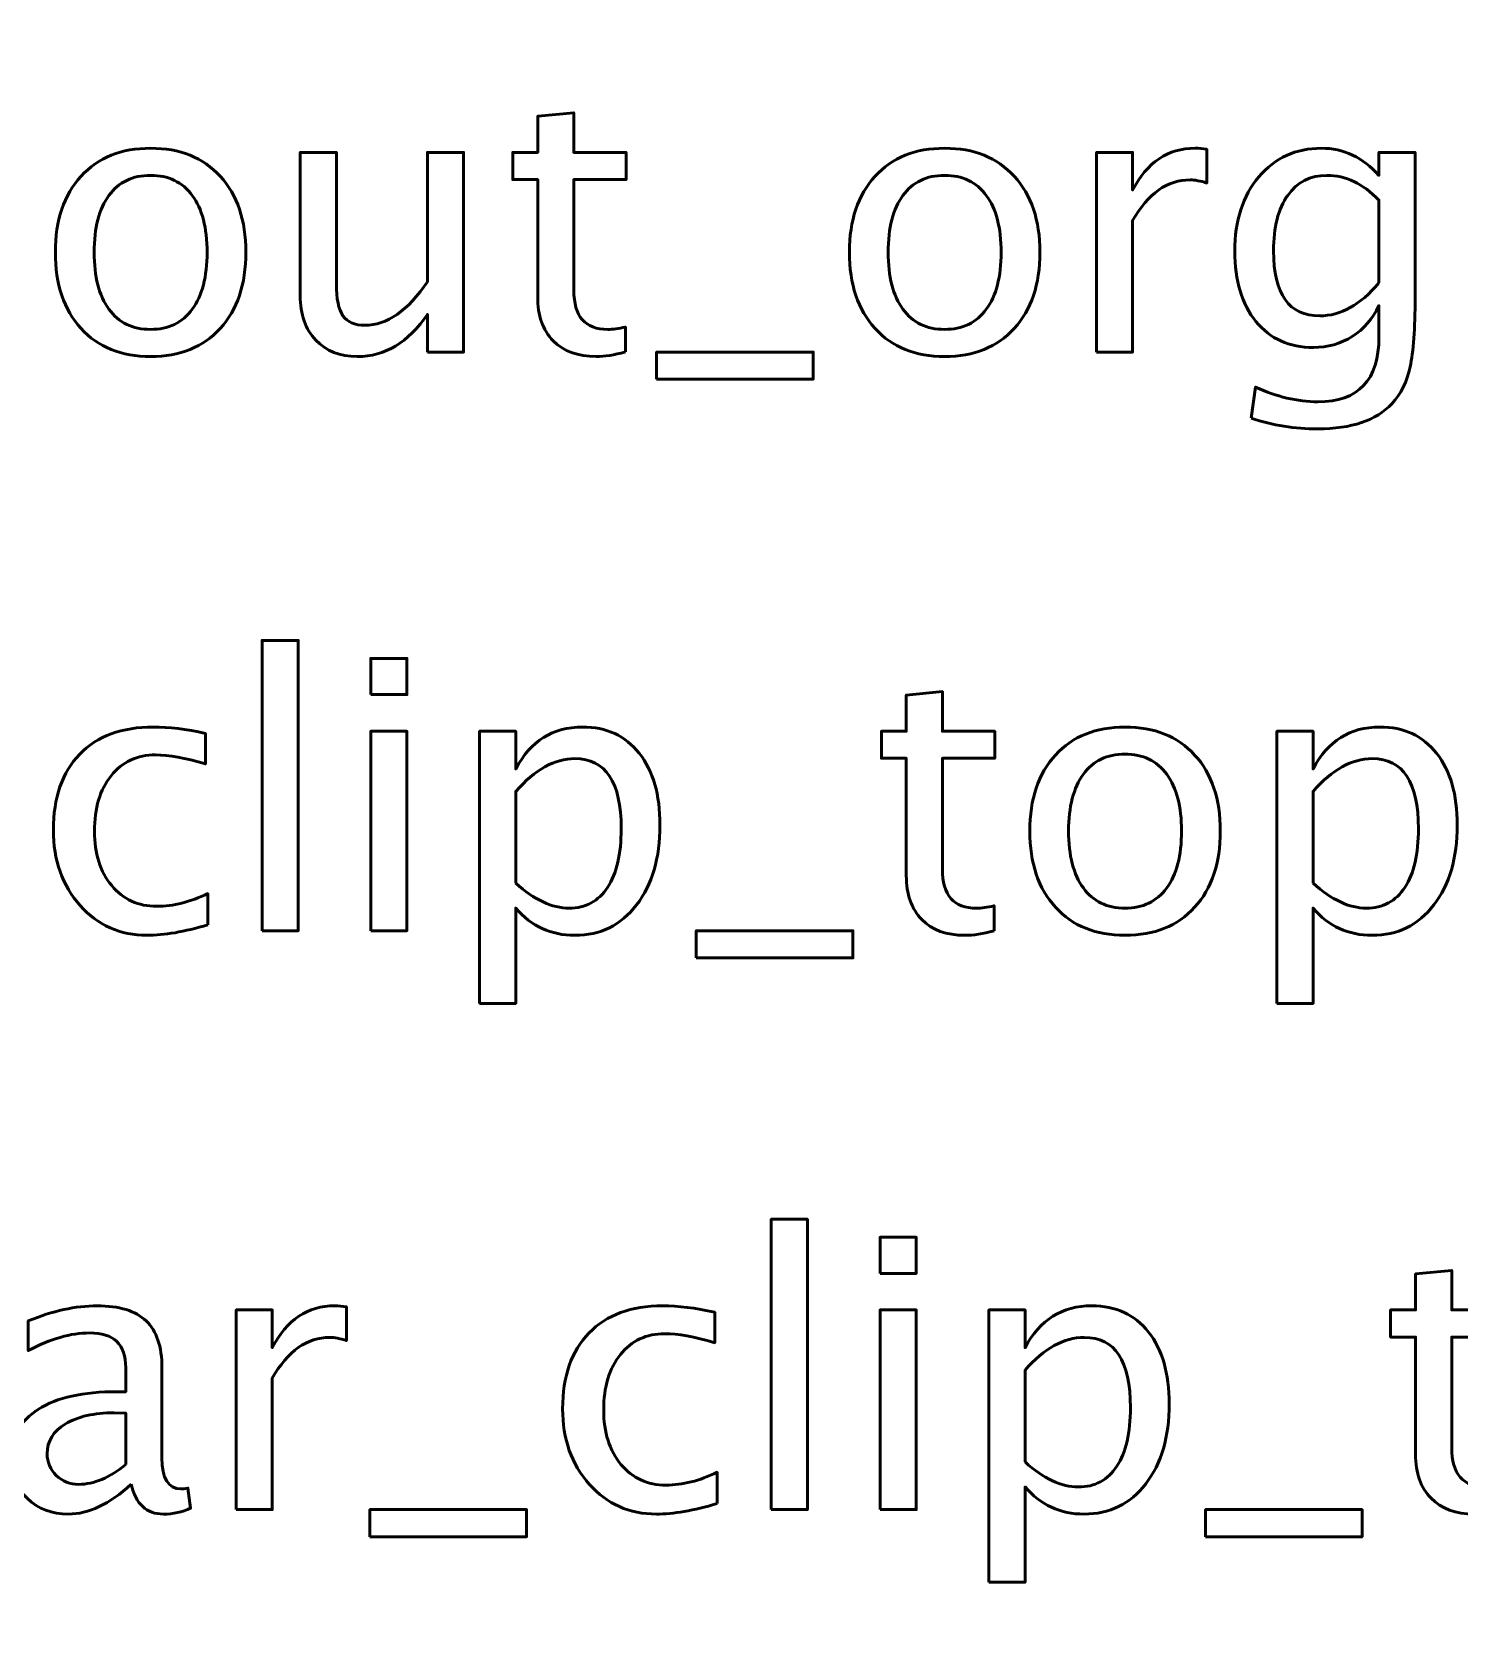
# Model space of a CAD drawing. Header units: centimetres. Extents: x -23 to 23, y -25.2 to 25.2.
# Drawn here: x -3.715 to -1.575, y -21.358 to -18.946 of the extents above; entities that cross this region are included whole.
import ezdxf

# ---------------------------------------------------------------- set-up
doc = ezdxf.new("R2010")
doc.units = ezdxf.units.CM
doc.header["$MEASUREMENT"] = 0
doc.layers.add('Layer 1', color=7, linetype='Continuous')

msp = doc.modelspace()

# ---------------------------------------------------------------- linework, layer by layer
at = {"layer": 'Layer 1', "lineweight": 53}
msp.add_open_spline([(-23, -24.75), (-23, -24.75), (-23, 24.75), (-23, 24.75), (-23, 24.75), (-23, 25.02614), (-22.77614, 25.25), (-22.5, 25.25), (-22.5, 25.25), (-22.5, 25.25), (22.5, 25.25), (22.5, 25.25), (22.5, 25.25), (22.77614, 25.25), (23, 25.02614), (23, 24.75), (23, 24.75), (23, 24.75), (23, -24.75), (23, -24.75), (23, -24.75), (23, -25.02614), (22.77614, -25.25), (22.5, -25.25), (22.5, -25.25), (22.5, -25.25), (-22.5, -25.25), (-22.5, -25.25), (-22.5, -25.25), (-22.77614, -25.25), (-23, -25.02614), (-23, -24.75)], degree=3, knots=[0, 0, 0, 0, 0.1111111, 0.1111111, 0.1111111, 0.1111111, 0.2222222, 0.2222222, 0.2222222, 0.2222222, 0.3333333, 0.3333333, 0.3333333, 0.3333333, 0.4444444, 0.4444444, 0.4444444, 0.4444444, 0.5555556, 0.5555556, 0.5555556, 0.5555556, 0.6666667, 0.6666667, 0.6666667, 0.6666667, 0.7777778, 0.7777778, 0.7777778, 0.7777778, 1, 1, 1, 1], dxfattribs=at)
at = {"layer": 'Layer 1', "color": 4, "lineweight": 53}
msp.add_open_spline([(-22.45, -24.2), (-22.45, -24.2), (-22.45, 24.2), (-22.45, 24.2), (-22.45, 24.2), (-22.45, 24.47614), (-22.22614, 24.7), (-21.95, 24.7), (-21.95, 24.7), (-21.95, 24.7), (21.95, 24.7), (21.95, 24.7), (21.95, 24.7), (22.22614, 24.7), (22.45, 24.47614), (22.45, 24.2), (22.45, 24.2), (22.45, 24.2), (22.45, -24.2), (22.45, -24.2), (22.45, -24.2), (22.45, -24.47614), (22.22614, -24.7), (21.95, -24.7), (21.95, -24.7), (21.95, -24.7), (-21.95, -24.7), (-21.95, -24.7), (-21.95, -24.7), (-22.22614, -24.7), (-22.45, -24.47614), (-22.45, -24.2)], degree=3, knots=[0, 0, 0, 0, 0.1111111, 0.1111111, 0.1111111, 0.1111111, 0.2222222, 0.2222222, 0.2222222, 0.2222222, 0.3333333, 0.3333333, 0.3333333, 0.3333333, 0.4444444, 0.4444444, 0.4444444, 0.4444444, 0.5555556, 0.5555556, 0.5555556, 0.5555556, 0.6666667, 0.6666667, 0.6666667, 0.6666667, 0.7777778, 0.7777778, 0.7777778, 0.7777778, 1, 1, 1, 1], dxfattribs=at)
at = {"layer": 'Layer 1', "color": 5, "lineweight": 53}
for points, knots in [([(-2.82611, -19.42523), (-2.84286, -19.42984), (-2.85744, -19.43209), (-2.86976, -19.43209), (-2.86976, -19.43209), (-2.89742, -19.43209), (-2.91896, -19.42419), (-2.93439, -19.40839), (-2.93439, -19.40839), (-2.94991, -19.39258), (-2.95763, -19.37066), (-2.95763, -19.34254), (-2.95763, -19.34254), (-2.95763, -19.34254), (-2.95763, -19.16681), (-2.95763, -19.16681), (-2.95763, -19.16681), (-2.95763, -19.16681), (-2.99507, -19.16681), (-2.99507, -19.16681), (-2.99507, -19.16681), (-2.99507, -19.16681), (-2.99507, -19.12617), (-2.99507, -19.12617), (-2.99507, -19.12617), (-2.99507, -19.12617), (-2.95763, -19.12617), (-2.95763, -19.12617), (-2.95763, -19.12617), (-2.95763, -19.12617), (-2.95763, -19.07207), (-2.95763, -19.07207), (-2.95763, -19.07207), (-2.95763, -19.07207), (-2.90344, -19.0669), (-2.90344, -19.0669), (-2.90344, -19.0669), (-2.90344, -19.0669), (-2.90344, -19.12617), (-2.90344, -19.12617), (-2.90344, -19.12617), (-2.90344, -19.12617), (-2.82498, -19.12617), (-2.82498, -19.12617), (-2.82498, -19.12617), (-2.82498, -19.12617), (-2.82498, -19.16681), (-2.82498, -19.16681), (-2.82498, -19.16681), (-2.82498, -19.16681), (-2.90344, -19.16681), (-2.90344, -19.16681), (-2.90344, -19.16681), (-2.90344, -19.16681), (-2.90344, -19.33275), (-2.90344, -19.33275), (-2.90344, -19.33275), (-2.90344, -19.37189), (-2.88641, -19.39145), (-2.85245, -19.39145), (-2.85245, -19.39145), (-2.84521, -19.39145), (-2.83646, -19.39023), (-2.82611, -19.38788), (-2.82611, -19.38788), (-2.82611, -19.38788), (-2.82611, -19.42523), (-2.82611, -19.42523)], [0, 0, 0, 0, 0.0555556, 0.0555556, 0.0555556, 0.0555556, 0.1111111, 0.1111111, 0.1111111, 0.1111111, 0.1666667, 0.1666667, 0.1666667, 0.1666667, 0.2222222, 0.2222222, 0.2222222, 0.2222222, 0.2777778, 0.2777778, 0.2777778, 0.2777778, 0.3333333, 0.3333333, 0.3333333, 0.3333333, 0.3888889, 0.3888889, 0.3888889, 0.3888889, 0.4444444, 0.4444444, 0.4444444, 0.4444444, 0.5, 0.5, 0.5, 0.5, 0.5555556, 0.5555556, 0.5555556, 0.5555556, 0.6111111, 0.6111111, 0.6111111, 0.6111111, 0.6666667, 0.6666667, 0.6666667, 0.6666667, 0.7222222, 0.7222222, 0.7222222, 0.7222222, 0.7777778, 0.7777778, 0.7777778, 0.7777778, 0.8333333, 0.8333333, 0.8333333, 0.8333333, 0.8888889, 0.8888889, 0.8888889, 0.8888889, 1, 1, 1, 1]), ([(-3.53787, -19.43209), (-3.5818, -19.43209), (-3.61661, -19.41808), (-3.64219, -19.39004), (-3.64219, -19.39004), (-3.66788, -19.36201), (-3.68067, -19.32391), (-3.68067, -19.27584), (-3.68067, -19.27584), (-3.68067, -19.22786), (-3.66788, -19.18985), (-3.64219, -19.16191), (-3.64219, -19.16191), (-3.61661, -19.13397), (-3.5818, -19.11996), (-3.53787, -19.11996), (-3.53787, -19.11996), (-3.49393, -19.11996), (-3.45913, -19.13397), (-3.43354, -19.16191), (-3.43354, -19.16191), (-3.40786, -19.18985), (-3.39506, -19.22786), (-3.39506, -19.27584), (-3.39506, -19.27584), (-3.39506, -19.32391), (-3.40786, -19.36201), (-3.43354, -19.39004), (-3.43354, -19.39004), (-3.45913, -19.41808), (-3.49393, -19.43209), (-3.53787, -19.43209)], [0, 0, 0, 0, 0.1111111, 0.1111111, 0.1111111, 0.1111111, 0.2222222, 0.2222222, 0.2222222, 0.2222222, 0.3333333, 0.3333333, 0.3333333, 0.3333333, 0.4444444, 0.4444444, 0.4444444, 0.4444444, 0.5555556, 0.5555556, 0.5555556, 0.5555556, 0.6666667, 0.6666667, 0.6666667, 0.6666667, 0.7777778, 0.7777778, 0.7777778, 0.7777778, 1, 1, 1, 1]), ([(-3.12282, -19.42532), (-3.12282, -19.42532), (-3.12282, -19.36906), (-3.12282, -19.36906), (-3.12282, -19.36906), (-3.1517, -19.41111), (-3.18679, -19.43209), (-3.22799, -19.43209), (-3.22799, -19.43209), (-3.25415, -19.43209), (-3.27494, -19.42391), (-3.29036, -19.40745), (-3.29036, -19.40745), (-3.30589, -19.39098), (-3.3136, -19.36888), (-3.3136, -19.34094), (-3.3136, -19.34094), (-3.3136, -19.34094), (-3.3136, -19.12617), (-3.3136, -19.12617), (-3.3136, -19.12617), (-3.3136, -19.12617), (-3.25941, -19.12617), (-3.25941, -19.12617), (-3.25941, -19.12617), (-3.25941, -19.12617), (-3.25941, -19.32325), (-3.25941, -19.32325), (-3.25941, -19.32325), (-3.25941, -19.34573), (-3.25612, -19.36163), (-3.24963, -19.37104), (-3.24963, -19.37104), (-3.24305, -19.38054), (-3.23213, -19.38524), (-3.2168, -19.38524), (-3.2168, -19.38524), (-3.18369, -19.38524), (-3.15226, -19.36351), (-3.12282, -19.31996), (-3.12282, -19.31996), (-3.12282, -19.31996), (-3.12282, -19.12617), (-3.12282, -19.12617), (-3.12282, -19.12617), (-3.12282, -19.12617), (-3.06863, -19.12617), (-3.06863, -19.12617), (-3.06863, -19.12617), (-3.06863, -19.12617), (-3.06863, -19.42532), (-3.06863, -19.42532), (-3.06863, -19.42532), (-3.06863, -19.42532), (-3.12282, -19.42532), (-3.12282, -19.42532)], [0, 0, 0, 0, 0.0666667, 0.0666667, 0.0666667, 0.0666667, 0.1333333, 0.1333333, 0.1333333, 0.1333333, 0.2, 0.2, 0.2, 0.2, 0.2666667, 0.2666667, 0.2666667, 0.2666667, 0.3333333, 0.3333333, 0.3333333, 0.3333333, 0.4, 0.4, 0.4, 0.4, 0.4666667, 0.4666667, 0.4666667, 0.4666667, 0.5333333, 0.5333333, 0.5333333, 0.5333333, 0.6, 0.6, 0.6, 0.6, 0.6666667, 0.6666667, 0.6666667, 0.6666667, 0.7333333, 0.7333333, 0.7333333, 0.7333333, 0.8, 0.8, 0.8, 0.8, 0.8666667, 0.8666667, 0.8666667, 0.8666667, 1, 1, 1, 1]), ([(-2.34747, -19.43209), (-2.3914, -19.43209), (-2.42621, -19.41808), (-2.45179, -19.39004), (-2.45179, -19.39004), (-2.47748, -19.36201), (-2.49027, -19.32391), (-2.49027, -19.27584), (-2.49027, -19.27584), (-2.49027, -19.22786), (-2.47748, -19.18985), (-2.45179, -19.16191), (-2.45179, -19.16191), (-2.42621, -19.13397), (-2.3914, -19.11996), (-2.34747, -19.11996), (-2.34747, -19.11996), (-2.30353, -19.11996), (-2.26873, -19.13397), (-2.24314, -19.16191), (-2.24314, -19.16191), (-2.21746, -19.18985), (-2.20466, -19.22786), (-2.20466, -19.27584), (-2.20466, -19.27584), (-2.20466, -19.32391), (-2.21746, -19.36201), (-2.24314, -19.39004), (-2.24314, -19.39004), (-2.26873, -19.41808), (-2.30353, -19.43209), (-2.34747, -19.43209)], [0, 0, 0, 0, 0.1111111, 0.1111111, 0.1111111, 0.1111111, 0.2222222, 0.2222222, 0.2222222, 0.2222222, 0.3333333, 0.3333333, 0.3333333, 0.3333333, 0.4444444, 0.4444444, 0.4444444, 0.4444444, 0.5555556, 0.5555556, 0.5555556, 0.5555556, 0.6666667, 0.6666667, 0.6666667, 0.6666667, 0.7777778, 0.7777778, 0.7777778, 0.7777778, 1, 1, 1, 1]), ([(-2.11981, -19.42532), (-2.11981, -19.42532), (-2.11981, -19.12617), (-2.11981, -19.12617), (-2.11981, -19.12617), (-2.11981, -19.12617), (-2.06563, -19.12617), (-2.06563, -19.12617), (-2.06563, -19.12617), (-2.06563, -19.12617), (-2.06563, -19.1827), (-2.06563, -19.1827), (-2.06563, -19.1827), (-2.04408, -19.14084), (-2.01285, -19.11996), (-1.97184, -19.11996), (-1.97184, -19.11996), (-1.96629, -19.11996), (-1.96045, -19.12043), (-1.95443, -19.12137), (-1.95443, -19.12137), (-1.95443, -19.12137), (-1.95443, -19.17207), (-1.95443, -19.17207), (-1.95443, -19.17207), (-1.96384, -19.16897), (-1.97212, -19.16737), (-1.97927, -19.16737), (-1.97927, -19.16737), (-2.0137, -19.16737), (-2.04249, -19.18769), (-2.06563, -19.22842), (-2.06563, -19.22842), (-2.06563, -19.22842), (-2.06563, -19.42532), (-2.06563, -19.42532), (-2.06563, -19.42532), (-2.06563, -19.42532), (-2.11981, -19.42532), (-2.11981, -19.42532)], [0, 0, 0, 0, 0.0909091, 0.0909091, 0.0909091, 0.0909091, 0.1818182, 0.1818182, 0.1818182, 0.1818182, 0.2727273, 0.2727273, 0.2727273, 0.2727273, 0.3636364, 0.3636364, 0.3636364, 0.3636364, 0.4545455, 0.4545455, 0.4545455, 0.4545455, 0.5454545, 0.5454545, 0.5454545, 0.5454545, 0.6363636, 0.6363636, 0.6363636, 0.6363636, 0.7272727, 0.7272727, 0.7272727, 0.7272727, 0.8181818, 0.8181818, 0.8181818, 0.8181818, 1, 1, 1, 1]), ([(-1.88773, -19.52466), (-1.88773, -19.52466), (-1.88134, -19.47781), (-1.88134, -19.47781), (-1.88134, -19.47781), (-1.84992, -19.49249), (-1.81878, -19.49983), (-1.78802, -19.49983), (-1.78802, -19.49983), (-1.72696, -19.49983), (-1.69639, -19.46746), (-1.69639, -19.40284), (-1.69639, -19.40284), (-1.69639, -19.40284), (-1.69639, -19.3558), (-1.69639, -19.3558), (-1.69639, -19.3558), (-1.7058, -19.37565), (-1.71916, -19.39098), (-1.73656, -19.40199), (-1.73656, -19.40199), (-1.75396, -19.413), (-1.77334, -19.41855), (-1.7947, -19.41855), (-1.7947, -19.41855), (-1.83091, -19.41855), (-1.85961, -19.40556), (-1.88077, -19.3796), (-1.88077, -19.3796), (-1.90194, -19.35364), (-1.91257, -19.31845), (-1.91257, -19.27405), (-1.91257, -19.27405), (-1.91257, -19.22861), (-1.90053, -19.19155), (-1.87645, -19.16286), (-1.87645, -19.16286), (-1.85227, -19.13426), (-1.82113, -19.11996), (-1.78284, -19.11996), (-1.78284, -19.11996), (-1.74935, -19.11996), (-1.72047, -19.1335), (-1.69639, -19.16069), (-1.69639, -19.16069), (-1.69639, -19.16069), (-1.69639, -19.12617), (-1.69639, -19.12617), (-1.69639, -19.12617), (-1.69639, -19.12617), (-1.6422, -19.12617), (-1.6422, -19.12617), (-1.6422, -19.12617), (-1.6422, -19.12617), (-1.6422, -19.34366), (-1.6422, -19.34366), (-1.6422, -19.34366), (-1.6422, -19.39042), (-1.64465, -19.42504), (-1.64954, -19.44752), (-1.64954, -19.44752), (-1.65434, -19.47), (-1.66356, -19.48844), (-1.67692, -19.50274), (-1.67692, -19.50274), (-1.70062, -19.52786), (-1.73769, -19.54047), (-1.78802, -19.54047), (-1.78802, -19.54047), (-1.82254, -19.54047), (-1.85575, -19.5352), (-1.88773, -19.52466)], [0, 0, 0, 0, 0.0526316, 0.0526316, 0.0526316, 0.0526316, 0.1052632, 0.1052632, 0.1052632, 0.1052632, 0.1578947, 0.1578947, 0.1578947, 0.1578947, 0.2105263, 0.2105263, 0.2105263, 0.2105263, 0.2631579, 0.2631579, 0.2631579, 0.2631579, 0.3157895, 0.3157895, 0.3157895, 0.3157895, 0.3684211, 0.3684211, 0.3684211, 0.3684211, 0.4210526, 0.4210526, 0.4210526, 0.4210526, 0.4736842, 0.4736842, 0.4736842, 0.4736842, 0.5263158, 0.5263158, 0.5263158, 0.5263158, 0.5789474, 0.5789474, 0.5789474, 0.5789474, 0.6315789, 0.6315789, 0.6315789, 0.6315789, 0.6842105, 0.6842105, 0.6842105, 0.6842105, 0.7368421, 0.7368421, 0.7368421, 0.7368421, 0.7894737, 0.7894737, 0.7894737, 0.7894737, 0.8421053, 0.8421053, 0.8421053, 0.8421053, 0.8947368, 0.8947368, 0.8947368, 0.8947368, 1, 1, 1, 1]), ([(-3.53796, -19.39145), (-3.51115, -19.39145), (-3.49027, -19.38139), (-3.4754, -19.36116), (-3.4754, -19.36116), (-3.46063, -19.34103), (-3.4532, -19.31253), (-3.4532, -19.27584), (-3.4532, -19.27584), (-3.4532, -19.23924), (-3.46063, -19.21083), (-3.4754, -19.1907), (-3.4754, -19.1907), (-3.49027, -19.17066), (-3.51115, -19.1606), (-3.53796, -19.1606), (-3.53796, -19.1606), (-3.56487, -19.1606), (-3.58575, -19.17066), (-3.60043, -19.1907), (-3.60043, -19.1907), (-3.6152, -19.21083), (-3.62253, -19.23924), (-3.62253, -19.27584), (-3.62253, -19.27584), (-3.62253, -19.31253), (-3.6152, -19.34103), (-3.60043, -19.36116), (-3.60043, -19.36116), (-3.58575, -19.38139), (-3.56487, -19.39145), (-3.53796, -19.39145)], [0, 0, 0, 0, 0.1111111, 0.1111111, 0.1111111, 0.1111111, 0.2222222, 0.2222222, 0.2222222, 0.2222222, 0.3333333, 0.3333333, 0.3333333, 0.3333333, 0.4444444, 0.4444444, 0.4444444, 0.4444444, 0.5555556, 0.5555556, 0.5555556, 0.5555556, 0.6666667, 0.6666667, 0.6666667, 0.6666667, 0.7777778, 0.7777778, 0.7777778, 0.7777778, 1, 1, 1, 1]), ([(-2.34756, -19.39145), (-2.32075, -19.39145), (-2.29987, -19.38139), (-2.285, -19.36116), (-2.285, -19.36116), (-2.27023, -19.34103), (-2.2628, -19.31253), (-2.2628, -19.27584), (-2.2628, -19.27584), (-2.2628, -19.23924), (-2.27023, -19.21083), (-2.285, -19.1907), (-2.285, -19.1907), (-2.29987, -19.17066), (-2.32075, -19.1606), (-2.34756, -19.1606), (-2.34756, -19.1606), (-2.37447, -19.1606), (-2.39535, -19.17066), (-2.41003, -19.1907), (-2.41003, -19.1907), (-2.4248, -19.21083), (-2.43213, -19.23924), (-2.43213, -19.27584), (-2.43213, -19.27584), (-2.43213, -19.31253), (-2.4248, -19.34103), (-2.41003, -19.36116), (-2.41003, -19.36116), (-2.39535, -19.38139), (-2.37447, -19.39145), (-2.34756, -19.39145)], [0, 0, 0, 0, 0.1111111, 0.1111111, 0.1111111, 0.1111111, 0.2222222, 0.2222222, 0.2222222, 0.2222222, 0.3333333, 0.3333333, 0.3333333, 0.3333333, 0.4444444, 0.4444444, 0.4444444, 0.4444444, 0.5555556, 0.5555556, 0.5555556, 0.5555556, 0.6666667, 0.6666667, 0.6666667, 0.6666667, 0.7777778, 0.7777778, 0.7777778, 0.7777778, 1, 1, 1, 1]), ([(-1.69639, -19.32184), (-1.69639, -19.32184), (-1.69639, -19.19776), (-1.69639, -19.19776), (-1.69639, -19.19776), (-1.72028, -19.17302), (-1.74634, -19.1606), (-1.77447, -19.1606), (-1.77447, -19.1606), (-1.79949, -19.1606), (-1.81906, -19.17057), (-1.83317, -19.19061), (-1.83317, -19.19061), (-1.84738, -19.21055), (-1.85443, -19.2383), (-1.85443, -19.27367), (-1.85443, -19.27367), (-1.85443, -19.33868), (-1.83138, -19.37113), (-1.78519, -19.37113), (-1.78519, -19.37113), (-1.75377, -19.37113), (-1.72414, -19.35467), (-1.69639, -19.32184)], [0, 0, 0, 0, 0.1428571, 0.1428571, 0.1428571, 0.1428571, 0.2857143, 0.2857143, 0.2857143, 0.2857143, 0.4285714, 0.4285714, 0.4285714, 0.4285714, 0.5714286, 0.5714286, 0.5714286, 0.5714286, 0.7142857, 0.7142857, 0.7142857, 0.7142857, 1, 1, 1, 1]), ([(-2.77926, -19.46596), (-2.77926, -19.46596), (-2.77926, -19.42532), (-2.77926, -19.42532), (-2.77926, -19.42532), (-2.77926, -19.42532), (-2.54446, -19.42532), (-2.54446, -19.42532), (-2.54446, -19.42532), (-2.54446, -19.42532), (-2.54446, -19.46596), (-2.54446, -19.46596), (-2.54446, -19.46596), (-2.54446, -19.46596), (-2.77926, -19.46596), (-2.77926, -19.46596)], [0, 0, 0, 0, 0.2, 0.2, 0.2, 0.2, 0.4, 0.4, 0.4, 0.4, 0.6, 0.6, 0.6, 0.6, 1, 1, 1, 1]), ([(-3.37087, -20.29267), (-3.37087, -20.29267), (-3.37087, -19.85749), (-3.37087, -19.85749), (-3.37087, -19.85749), (-3.37087, -19.85749), (-3.31669, -19.85749), (-3.31669, -19.85749), (-3.31669, -19.85749), (-3.31669, -19.85749), (-3.31669, -20.29267), (-3.31669, -20.29267), (-3.31669, -20.29267), (-3.31669, -20.29267), (-3.37087, -20.29267), (-3.37087, -20.29267)], [0, 0, 0, 0, 0.2, 0.2, 0.2, 0.2, 0.4, 0.4, 0.4, 0.4, 0.6, 0.6, 0.6, 0.6, 1, 1, 1, 1]), ([(-3.20775, -19.93877), (-3.20775, -19.93877), (-3.20775, -19.88458), (-3.20775, -19.88458), (-3.20775, -19.88458), (-3.20775, -19.88458), (-3.15357, -19.88458), (-3.15357, -19.88458), (-3.15357, -19.88458), (-3.15357, -19.88458), (-3.15357, -19.93877), (-3.15357, -19.93877), (-3.15357, -19.93877), (-3.15357, -19.93877), (-3.20775, -19.93877), (-3.20775, -19.93877)], [0, 0, 0, 0, 0.2, 0.2, 0.2, 0.2, 0.4, 0.4, 0.4, 0.4, 0.6, 0.6, 0.6, 0.6, 1, 1, 1, 1]), ([(-2.27342, -20.29258), (-2.29017, -20.29719), (-2.30475, -20.29944), (-2.31707, -20.29944), (-2.31707, -20.29944), (-2.34473, -20.29944), (-2.36627, -20.29154), (-2.3817, -20.27574), (-2.3817, -20.27574), (-2.39722, -20.25993), (-2.40494, -20.23801), (-2.40494, -20.20989), (-2.40494, -20.20989), (-2.40494, -20.20989), (-2.40494, -20.03416), (-2.40494, -20.03416), (-2.40494, -20.03416), (-2.40494, -20.03416), (-2.44238, -20.03416), (-2.44238, -20.03416), (-2.44238, -20.03416), (-2.44238, -20.03416), (-2.44238, -19.99352), (-2.44238, -19.99352), (-2.44238, -19.99352), (-2.44238, -19.99352), (-2.40494, -19.99352), (-2.40494, -19.99352), (-2.40494, -19.99352), (-2.40494, -19.99352), (-2.40494, -19.93942), (-2.40494, -19.93942), (-2.40494, -19.93942), (-2.40494, -19.93942), (-2.35075, -19.93425), (-2.35075, -19.93425), (-2.35075, -19.93425), (-2.35075, -19.93425), (-2.35075, -19.99352), (-2.35075, -19.99352), (-2.35075, -19.99352), (-2.35075, -19.99352), (-2.27229, -19.99352), (-2.27229, -19.99352), (-2.27229, -19.99352), (-2.27229, -19.99352), (-2.27229, -20.03416), (-2.27229, -20.03416), (-2.27229, -20.03416), (-2.27229, -20.03416), (-2.35075, -20.03416), (-2.35075, -20.03416), (-2.35075, -20.03416), (-2.35075, -20.03416), (-2.35075, -20.2001), (-2.35075, -20.2001), (-2.35075, -20.2001), (-2.35075, -20.23924), (-2.33372, -20.2588), (-2.29976, -20.2588), (-2.29976, -20.2588), (-2.29252, -20.2588), (-2.28377, -20.25758), (-2.27342, -20.25523), (-2.27342, -20.25523), (-2.27342, -20.25523), (-2.27342, -20.29258), (-2.27342, -20.29258)], [0, 0, 0, 0, 0.0555556, 0.0555556, 0.0555556, 0.0555556, 0.1111111, 0.1111111, 0.1111111, 0.1111111, 0.1666667, 0.1666667, 0.1666667, 0.1666667, 0.2222222, 0.2222222, 0.2222222, 0.2222222, 0.2777778, 0.2777778, 0.2777778, 0.2777778, 0.3333333, 0.3333333, 0.3333333, 0.3333333, 0.3888889, 0.3888889, 0.3888889, 0.3888889, 0.4444444, 0.4444444, 0.4444444, 0.4444444, 0.5, 0.5, 0.5, 0.5, 0.5555556, 0.5555556, 0.5555556, 0.5555556, 0.6111111, 0.6111111, 0.6111111, 0.6111111, 0.6666667, 0.6666667, 0.6666667, 0.6666667, 0.7222222, 0.7222222, 0.7222222, 0.7222222, 0.7777778, 0.7777778, 0.7777778, 0.7777778, 0.8333333, 0.8333333, 0.8333333, 0.8333333, 0.8888889, 0.8888889, 0.8888889, 0.8888889, 1, 1, 1, 1]), ([(-3.45225, -20.28364), (-3.48734, -20.29418), (-3.51763, -20.29944), (-3.54312, -20.29944), (-3.54312, -20.29944), (-3.58358, -20.29944), (-3.61707, -20.28449), (-3.64369, -20.25466), (-3.64369, -20.25466), (-3.67031, -20.22475), (-3.68367, -20.18703), (-3.68367, -20.14159), (-3.68367, -20.14159), (-3.68367, -20.09305), (-3.6705, -20.05513), (-3.64416, -20.02804), (-3.64416, -20.02804), (-3.61782, -20.00085), (-3.58104, -19.98731), (-3.53381, -19.98731), (-3.53381, -19.98731), (-3.51058, -19.98731), (-3.48442, -19.99051), (-3.45564, -19.9969), (-3.45564, -19.9969), (-3.45564, -19.9969), (-3.45564, -20.04262), (-3.45564, -20.04262), (-3.45564, -20.04262), (-3.48621, -20.03359), (-3.51114, -20.02908), (-3.53033, -20.02908), (-3.53033, -20.02908), (-3.55818, -20.02908), (-3.58047, -20.03952), (-3.59712, -20.06031), (-3.59712, -20.06031), (-3.61377, -20.0811), (-3.62215, -20.10885), (-3.62215, -20.14347), (-3.62215, -20.14347), (-3.62215, -20.17705), (-3.61349, -20.20415), (-3.59628, -20.22494), (-3.59628, -20.22494), (-3.57906, -20.24563), (-3.55658, -20.25598), (-3.52864, -20.25598), (-3.52864, -20.25598), (-3.5039, -20.25598), (-3.4785, -20.24958), (-3.45225, -20.23679), (-3.45225, -20.23679), (-3.45225, -20.23679), (-3.45225, -20.28364), (-3.45225, -20.28364)], [0, 0, 0, 0, 0.0666667, 0.0666667, 0.0666667, 0.0666667, 0.1333333, 0.1333333, 0.1333333, 0.1333333, 0.2, 0.2, 0.2, 0.2, 0.2666667, 0.2666667, 0.2666667, 0.2666667, 0.3333333, 0.3333333, 0.3333333, 0.3333333, 0.4, 0.4, 0.4, 0.4, 0.4666667, 0.4666667, 0.4666667, 0.4666667, 0.5333333, 0.5333333, 0.5333333, 0.5333333, 0.6, 0.6, 0.6, 0.6, 0.6666667, 0.6666667, 0.6666667, 0.6666667, 0.7333333, 0.7333333, 0.7333333, 0.7333333, 0.8, 0.8, 0.8, 0.8, 0.8666667, 0.8666667, 0.8666667, 0.8666667, 1, 1, 1, 1]), ([(-3.20775, -20.29267), (-3.20775, -20.29267), (-3.20775, -19.99352), (-3.20775, -19.99352), (-3.20775, -19.99352), (-3.20775, -19.99352), (-3.15357, -19.99352), (-3.15357, -19.99352), (-3.15357, -19.99352), (-3.15357, -19.99352), (-3.15357, -20.29267), (-3.15357, -20.29267), (-3.15357, -20.29267), (-3.15357, -20.29267), (-3.20775, -20.29267), (-3.20775, -20.29267)], [0, 0, 0, 0, 0.2, 0.2, 0.2, 0.2, 0.4, 0.4, 0.4, 0.4, 0.6, 0.6, 0.6, 0.6, 1, 1, 1, 1]), ([(-3.04463, -20.40161), (-3.04463, -20.40161), (-3.04463, -19.99352), (-3.04463, -19.99352), (-3.04463, -19.99352), (-3.04463, -19.99352), (-2.99045, -19.99352), (-2.99045, -19.99352), (-2.99045, -19.99352), (-2.99045, -19.99352), (-2.99045, -20.05005), (-2.99045, -20.05005), (-2.99045, -20.05005), (-2.96825, -20.00819), (-2.93485, -19.98731), (-2.89035, -19.98731), (-2.89035, -19.98731), (-2.85432, -19.98731), (-2.82601, -20.00038), (-2.80531, -20.02663), (-2.80531, -20.02663), (-2.78462, -20.05288), (-2.77427, -20.08872), (-2.77427, -20.13416), (-2.77427, -20.13416), (-2.77427, -20.18364), (-2.78603, -20.22362), (-2.80945, -20.25391), (-2.80945, -20.25391), (-2.83287, -20.2843), (-2.86373, -20.29944), (-2.90192, -20.29944), (-2.90192, -20.29944), (-2.93739, -20.29944), (-2.96693, -20.2859), (-2.99045, -20.25871), (-2.99045, -20.25871), (-2.99045, -20.25871), (-2.99045, -20.40161), (-2.99045, -20.40161), (-2.99045, -20.40161), (-2.99045, -20.40161), (-3.04463, -20.40161), (-3.04463, -20.40161)], [0, 0, 0, 0, 0.0833333, 0.0833333, 0.0833333, 0.0833333, 0.1666667, 0.1666667, 0.1666667, 0.1666667, 0.25, 0.25, 0.25, 0.25, 0.3333333, 0.3333333, 0.3333333, 0.3333333, 0.4166667, 0.4166667, 0.4166667, 0.4166667, 0.5, 0.5, 0.5, 0.5, 0.5833333, 0.5833333, 0.5833333, 0.5833333, 0.6666667, 0.6666667, 0.6666667, 0.6666667, 0.75, 0.75, 0.75, 0.75, 0.8333333, 0.8333333, 0.8333333, 0.8333333, 1, 1, 1, 1]), ([(-2.077, -20.29944), (-2.12093, -20.29944), (-2.15574, -20.28543), (-2.18132, -20.25739), (-2.18132, -20.25739), (-2.20701, -20.22936), (-2.2198, -20.19126), (-2.2198, -20.14319), (-2.2198, -20.14319), (-2.2198, -20.09521), (-2.20701, -20.0572), (-2.18132, -20.02926), (-2.18132, -20.02926), (-2.15574, -20.00132), (-2.12093, -19.98731), (-2.077, -19.98731), (-2.077, -19.98731), (-2.03306, -19.98731), (-1.99826, -20.00132), (-1.97267, -20.02926), (-1.97267, -20.02926), (-1.94699, -20.0572), (-1.93419, -20.09521), (-1.93419, -20.14319), (-1.93419, -20.14319), (-1.93419, -20.19126), (-1.94699, -20.22936), (-1.97267, -20.25739), (-1.97267, -20.25739), (-1.99826, -20.28543), (-2.03306, -20.29944), (-2.077, -20.29944)], [0, 0, 0, 0, 0.1111111, 0.1111111, 0.1111111, 0.1111111, 0.2222222, 0.2222222, 0.2222222, 0.2222222, 0.3333333, 0.3333333, 0.3333333, 0.3333333, 0.4444444, 0.4444444, 0.4444444, 0.4444444, 0.5555556, 0.5555556, 0.5555556, 0.5555556, 0.6666667, 0.6666667, 0.6666667, 0.6666667, 0.7777778, 0.7777778, 0.7777778, 0.7777778, 1, 1, 1, 1]), ([(-1.84934, -20.40161), (-1.84934, -20.40161), (-1.84934, -19.99352), (-1.84934, -19.99352), (-1.84934, -19.99352), (-1.84934, -19.99352), (-1.79516, -19.99352), (-1.79516, -19.99352), (-1.79516, -19.99352), (-1.79516, -19.99352), (-1.79516, -20.05005), (-1.79516, -20.05005), (-1.79516, -20.05005), (-1.77296, -20.00819), (-1.73956, -19.98731), (-1.69506, -19.98731), (-1.69506, -19.98731), (-1.65903, -19.98731), (-1.63072, -20.00038), (-1.61002, -20.02663), (-1.61002, -20.02663), (-1.58933, -20.05288), (-1.57898, -20.08872), (-1.57898, -20.13416), (-1.57898, -20.13416), (-1.57898, -20.18364), (-1.59074, -20.22362), (-1.61416, -20.25391), (-1.61416, -20.25391), (-1.63758, -20.2843), (-1.66844, -20.29944), (-1.70663, -20.29944), (-1.70663, -20.29944), (-1.7421, -20.29944), (-1.77164, -20.2859), (-1.79516, -20.25871), (-1.79516, -20.25871), (-1.79516, -20.25871), (-1.79516, -20.40161), (-1.79516, -20.40161), (-1.79516, -20.40161), (-1.79516, -20.40161), (-1.84934, -20.40161), (-1.84934, -20.40161)], [0, 0, 0, 0, 0.0833333, 0.0833333, 0.0833333, 0.0833333, 0.1666667, 0.1666667, 0.1666667, 0.1666667, 0.25, 0.25, 0.25, 0.25, 0.3333333, 0.3333333, 0.3333333, 0.3333333, 0.4166667, 0.4166667, 0.4166667, 0.4166667, 0.5, 0.5, 0.5, 0.5, 0.5833333, 0.5833333, 0.5833333, 0.5833333, 0.6666667, 0.6666667, 0.6666667, 0.6666667, 0.75, 0.75, 0.75, 0.75, 0.8333333, 0.8333333, 0.8333333, 0.8333333, 1, 1, 1, 1]), ([(-2.99045, -20.22136), (-2.96251, -20.24629), (-2.93588, -20.2588), (-2.91058, -20.2588), (-2.91058, -20.2588), (-2.88565, -20.2588), (-2.86636, -20.24836), (-2.85282, -20.22757), (-2.85282, -20.22757), (-2.83918, -20.20678), (-2.8324, -20.17752), (-2.8324, -20.13971), (-2.8324, -20.13971), (-2.8324, -20.06972), (-2.85555, -20.03472), (-2.90183, -20.03472), (-2.90183, -20.03472), (-2.93212, -20.03472), (-2.96166, -20.05109), (-2.99045, -20.08392), (-2.99045, -20.08392), (-2.99045, -20.08392), (-2.99045, -20.22136), (-2.99045, -20.22136)], [0, 0, 0, 0, 0.1428571, 0.1428571, 0.1428571, 0.1428571, 0.2857143, 0.2857143, 0.2857143, 0.2857143, 0.4285714, 0.4285714, 0.4285714, 0.4285714, 0.5714286, 0.5714286, 0.5714286, 0.5714286, 0.7142857, 0.7142857, 0.7142857, 0.7142857, 1, 1, 1, 1]), ([(-2.07709, -20.2588), (-2.05028, -20.2588), (-2.0294, -20.24874), (-2.01453, -20.22851), (-2.01453, -20.22851), (-1.99976, -20.20838), (-1.99233, -20.17988), (-1.99233, -20.14319), (-1.99233, -20.14319), (-1.99233, -20.10659), (-1.99976, -20.07818), (-2.01453, -20.05805), (-2.01453, -20.05805), (-2.0294, -20.03801), (-2.05028, -20.02795), (-2.07709, -20.02795), (-2.07709, -20.02795), (-2.104, -20.02795), (-2.12488, -20.03801), (-2.13956, -20.05805), (-2.13956, -20.05805), (-2.15433, -20.07818), (-2.16166, -20.10659), (-2.16166, -20.14319), (-2.16166, -20.14319), (-2.16166, -20.17988), (-2.15433, -20.20838), (-2.13956, -20.22851), (-2.13956, -20.22851), (-2.12488, -20.24874), (-2.104, -20.2588), (-2.07709, -20.2588)], [0, 0, 0, 0, 0.1111111, 0.1111111, 0.1111111, 0.1111111, 0.2222222, 0.2222222, 0.2222222, 0.2222222, 0.3333333, 0.3333333, 0.3333333, 0.3333333, 0.4444444, 0.4444444, 0.4444444, 0.4444444, 0.5555556, 0.5555556, 0.5555556, 0.5555556, 0.6666667, 0.6666667, 0.6666667, 0.6666667, 0.7777778, 0.7777778, 0.7777778, 0.7777778, 1, 1, 1, 1]), ([(-1.79516, -20.22136), (-1.76722, -20.24629), (-1.74059, -20.2588), (-1.71529, -20.2588), (-1.71529, -20.2588), (-1.69036, -20.2588), (-1.67107, -20.24836), (-1.65753, -20.22757), (-1.65753, -20.22757), (-1.64389, -20.20678), (-1.63711, -20.17752), (-1.63711, -20.13971), (-1.63711, -20.13971), (-1.63711, -20.06972), (-1.66026, -20.03472), (-1.70654, -20.03472), (-1.70654, -20.03472), (-1.73683, -20.03472), (-1.76637, -20.05109), (-1.79516, -20.08392), (-1.79516, -20.08392), (-1.79516, -20.08392), (-1.79516, -20.22136), (-1.79516, -20.22136)], [0, 0, 0, 0, 0.1428571, 0.1428571, 0.1428571, 0.1428571, 0.2857143, 0.2857143, 0.2857143, 0.2857143, 0.4285714, 0.4285714, 0.4285714, 0.4285714, 0.5714286, 0.5714286, 0.5714286, 0.5714286, 0.7142857, 0.7142857, 0.7142857, 0.7142857, 1, 1, 1, 1]), ([(-2.71989, -20.33331), (-2.71989, -20.33331), (-2.71989, -20.29267), (-2.71989, -20.29267), (-2.71989, -20.29267), (-2.71989, -20.29267), (-2.48509, -20.29267), (-2.48509, -20.29267), (-2.48509, -20.29267), (-2.48509, -20.29267), (-2.48509, -20.33331), (-2.48509, -20.33331), (-2.48509, -20.33331), (-2.48509, -20.33331), (-2.71989, -20.33331), (-2.71989, -20.33331)], [0, 0, 0, 0, 0.2, 0.2, 0.2, 0.2, 0.4, 0.4, 0.4, 0.4, 0.6, 0.6, 0.6, 0.6, 1, 1, 1, 1]), ([(-2.60737, -21.16002), (-2.60737, -21.16002), (-2.60737, -20.72484), (-2.60737, -20.72484), (-2.60737, -20.72484), (-2.60737, -20.72484), (-2.55319, -20.72484), (-2.55319, -20.72484), (-2.55319, -20.72484), (-2.55319, -20.72484), (-2.55319, -21.16002), (-2.55319, -21.16002), (-2.55319, -21.16002), (-2.55319, -21.16002), (-2.60737, -21.16002), (-2.60737, -21.16002)], [0, 0, 0, 0, 0.2, 0.2, 0.2, 0.2, 0.4, 0.4, 0.4, 0.4, 0.6, 0.6, 0.6, 0.6, 1, 1, 1, 1]), ([(-2.44425, -20.80612), (-2.44425, -20.80612), (-2.44425, -20.75193), (-2.44425, -20.75193), (-2.44425, -20.75193), (-2.44425, -20.75193), (-2.39007, -20.75193), (-2.39007, -20.75193), (-2.39007, -20.75193), (-2.39007, -20.75193), (-2.39007, -20.80612), (-2.39007, -20.80612), (-2.39007, -20.80612), (-2.39007, -20.80612), (-2.44425, -20.80612), (-2.44425, -20.80612)], [0, 0, 0, 0, 0.2, 0.2, 0.2, 0.2, 0.4, 0.4, 0.4, 0.4, 0.6, 0.6, 0.6, 0.6, 1, 1, 1, 1]), ([(-1.50992, -21.15993), (-1.52667, -21.16454), (-1.54125, -21.16679), (-1.55357, -21.16679), (-1.55357, -21.16679), (-1.58123, -21.16679), (-1.60277, -21.15889), (-1.6182, -21.14309), (-1.6182, -21.14309), (-1.63372, -21.12728), (-1.64144, -21.10536), (-1.64144, -21.07724), (-1.64144, -21.07724), (-1.64144, -21.07724), (-1.64144, -20.90151), (-1.64144, -20.90151), (-1.64144, -20.90151), (-1.64144, -20.90151), (-1.67888, -20.90151), (-1.67888, -20.90151), (-1.67888, -20.90151), (-1.67888, -20.90151), (-1.67888, -20.86087), (-1.67888, -20.86087), (-1.67888, -20.86087), (-1.67888, -20.86087), (-1.64144, -20.86087), (-1.64144, -20.86087), (-1.64144, -20.86087), (-1.64144, -20.86087), (-1.64144, -20.80677), (-1.64144, -20.80677), (-1.64144, -20.80677), (-1.64144, -20.80677), (-1.58725, -20.8016), (-1.58725, -20.8016), (-1.58725, -20.8016), (-1.58725, -20.8016), (-1.58725, -20.86087), (-1.58725, -20.86087), (-1.58725, -20.86087), (-1.58725, -20.86087), (-1.50879, -20.86087), (-1.50879, -20.86087), (-1.50879, -20.86087), (-1.50879, -20.86087), (-1.50879, -20.90151), (-1.50879, -20.90151), (-1.50879, -20.90151), (-1.50879, -20.90151), (-1.58725, -20.90151), (-1.58725, -20.90151), (-1.58725, -20.90151), (-1.58725, -20.90151), (-1.58725, -21.06745), (-1.58725, -21.06745), (-1.58725, -21.06745), (-1.58725, -21.10659), (-1.57022, -21.12615), (-1.53626, -21.12615), (-1.53626, -21.12615), (-1.52902, -21.12615), (-1.52027, -21.12493), (-1.50992, -21.12258), (-1.50992, -21.12258), (-1.50992, -21.12258), (-1.50992, -21.15993), (-1.50992, -21.15993)], [0, 0, 0, 0, 0.0555556, 0.0555556, 0.0555556, 0.0555556, 0.1111111, 0.1111111, 0.1111111, 0.1111111, 0.1666667, 0.1666667, 0.1666667, 0.1666667, 0.2222222, 0.2222222, 0.2222222, 0.2222222, 0.2777778, 0.2777778, 0.2777778, 0.2777778, 0.3333333, 0.3333333, 0.3333333, 0.3333333, 0.3888889, 0.3888889, 0.3888889, 0.3888889, 0.4444444, 0.4444444, 0.4444444, 0.4444444, 0.5, 0.5, 0.5, 0.5, 0.5555556, 0.5555556, 0.5555556, 0.5555556, 0.6111111, 0.6111111, 0.6111111, 0.6111111, 0.6666667, 0.6666667, 0.6666667, 0.6666667, 0.7222222, 0.7222222, 0.7222222, 0.7222222, 0.7777778, 0.7777778, 0.7777778, 0.7777778, 0.8333333, 0.8333333, 0.8333333, 0.8333333, 0.8888889, 0.8888889, 0.8888889, 0.8888889, 1, 1, 1, 1]), ([(-3.56711, -21.12192), (-3.59966, -21.15184), (-3.63098, -21.16679), (-3.66109, -21.16679), (-3.66109, -21.16679), (-3.68583, -21.16679), (-3.70643, -21.15908), (-3.7227, -21.14356), (-3.7227, -21.14356), (-3.73907, -21.12804), (-3.74726, -21.10847), (-3.74726, -21.08486), (-3.74726, -21.08486), (-3.74726, -21.05221), (-3.73352, -21.02709), (-3.70605, -21.0096), (-3.70605, -21.0096), (-3.67858, -20.9921), (-3.63917, -20.98335), (-3.5878, -20.98335), (-3.5878, -20.98335), (-3.5878, -20.98335), (-3.5751, -20.98335), (-3.5751, -20.98335), (-3.5751, -20.98335), (-3.5751, -20.98335), (-3.5751, -20.94732), (-3.5751, -20.94732), (-3.5751, -20.94732), (-3.5751, -20.91261), (-3.59317, -20.8953), (-3.62938, -20.8953), (-3.62938, -20.8953), (-3.65742, -20.8953), (-3.68809, -20.90414), (-3.72129, -20.92183), (-3.72129, -20.92183), (-3.72129, -20.92183), (-3.72129, -20.87724), (-3.72129, -20.87724), (-3.72129, -20.87724), (-3.68479, -20.86218), (-3.65036, -20.85466), (-3.6181, -20.85466), (-3.6181, -20.85466), (-3.58489, -20.85466), (-3.56033, -20.86218), (-3.54462, -20.87733), (-3.54462, -20.87733), (-3.52882, -20.89248), (-3.52092, -20.91581), (-3.52092, -20.94732), (-3.52092, -20.94732), (-3.52092, -20.94732), (-3.52092, -21.0825), (-3.52092, -21.0825), (-3.52092, -21.0825), (-3.52092, -21.11345), (-3.51142, -21.12898), (-3.49232, -21.12898), (-3.49232, -21.12898), (-3.48997, -21.12898), (-3.48649, -21.1286), (-3.48188, -21.12785), (-3.48188, -21.12785), (-3.48188, -21.12785), (-3.47802, -21.15795), (-3.47802, -21.15795), (-3.47802, -21.15795), (-3.49034, -21.16388), (-3.50389, -21.16679), (-3.51875, -21.16679), (-3.51875, -21.16679), (-3.54406, -21.16679), (-3.56015, -21.15184), (-3.56711, -21.12192)], [0, 0, 0, 0, 0.05, 0.05, 0.05, 0.05, 0.1, 0.1, 0.1, 0.1, 0.15, 0.15, 0.15, 0.15, 0.2, 0.2, 0.2, 0.2, 0.25, 0.25, 0.25, 0.25, 0.3, 0.3, 0.3, 0.3, 0.35, 0.35, 0.35, 0.35, 0.4, 0.4, 0.4, 0.4, 0.45, 0.45, 0.45, 0.45, 0.5, 0.5, 0.5, 0.5, 0.55, 0.55, 0.55, 0.55, 0.6, 0.6, 0.6, 0.6, 0.65, 0.65, 0.65, 0.65, 0.7, 0.7, 0.7, 0.7, 0.75, 0.75, 0.75, 0.75, 0.8, 0.8, 0.8, 0.8, 0.85, 0.85, 0.85, 0.85, 0.9, 0.9, 0.9, 0.9, 1, 1, 1, 1]), ([(-3.40963, -21.16002), (-3.40963, -21.16002), (-3.40963, -20.86087), (-3.40963, -20.86087), (-3.40963, -20.86087), (-3.40963, -20.86087), (-3.35545, -20.86087), (-3.35545, -20.86087), (-3.35545, -20.86087), (-3.35545, -20.86087), (-3.35545, -20.9174), (-3.35545, -20.9174), (-3.35545, -20.9174), (-3.3339, -20.87554), (-3.30267, -20.85466), (-3.26166, -20.85466), (-3.26166, -20.85466), (-3.25611, -20.85466), (-3.25027, -20.85513), (-3.24425, -20.85607), (-3.24425, -20.85607), (-3.24425, -20.85607), (-3.24425, -20.90677), (-3.24425, -20.90677), (-3.24425, -20.90677), (-3.25366, -20.90367), (-3.26194, -20.90207), (-3.26909, -20.90207), (-3.26909, -20.90207), (-3.30352, -20.90207), (-3.33231, -20.92239), (-3.35545, -20.96312), (-3.35545, -20.96312), (-3.35545, -20.96312), (-3.35545, -21.16002), (-3.35545, -21.16002), (-3.35545, -21.16002), (-3.35545, -21.16002), (-3.40963, -21.16002), (-3.40963, -21.16002)], [0, 0, 0, 0, 0.0909091, 0.0909091, 0.0909091, 0.0909091, 0.1818182, 0.1818182, 0.1818182, 0.1818182, 0.2727273, 0.2727273, 0.2727273, 0.2727273, 0.3636364, 0.3636364, 0.3636364, 0.3636364, 0.4545455, 0.4545455, 0.4545455, 0.4545455, 0.5454545, 0.5454545, 0.5454545, 0.5454545, 0.6363636, 0.6363636, 0.6363636, 0.6363636, 0.7272727, 0.7272727, 0.7272727, 0.7272727, 0.8181818, 0.8181818, 0.8181818, 0.8181818, 1, 1, 1, 1]), ([(-2.68875, -21.15099), (-2.72384, -21.16153), (-2.75413, -21.16679), (-2.77962, -21.16679), (-2.77962, -21.16679), (-2.82008, -21.16679), (-2.85357, -21.15184), (-2.88019, -21.12201), (-2.88019, -21.12201), (-2.90681, -21.0921), (-2.92017, -21.05438), (-2.92017, -21.00894), (-2.92017, -21.00894), (-2.92017, -20.9604), (-2.907, -20.92248), (-2.88066, -20.89539), (-2.88066, -20.89539), (-2.85432, -20.8682), (-2.81754, -20.85466), (-2.77031, -20.85466), (-2.77031, -20.85466), (-2.74708, -20.85466), (-2.72092, -20.85786), (-2.69214, -20.86425), (-2.69214, -20.86425), (-2.69214, -20.86425), (-2.69214, -20.90997), (-2.69214, -20.90997), (-2.69214, -20.90997), (-2.72271, -20.90094), (-2.74764, -20.89643), (-2.76683, -20.89643), (-2.76683, -20.89643), (-2.79468, -20.89643), (-2.81697, -20.90687), (-2.83362, -20.92766), (-2.83362, -20.92766), (-2.85027, -20.94845), (-2.85865, -20.9762), (-2.85865, -21.01082), (-2.85865, -21.01082), (-2.85865, -21.0444), (-2.84999, -21.0715), (-2.83278, -21.09229), (-2.83278, -21.09229), (-2.81556, -21.11298), (-2.79308, -21.12333), (-2.76514, -21.12333), (-2.76514, -21.12333), (-2.7404, -21.12333), (-2.715, -21.11693), (-2.68875, -21.10414), (-2.68875, -21.10414), (-2.68875, -21.10414), (-2.68875, -21.15099), (-2.68875, -21.15099)], [0, 0, 0, 0, 0.0666667, 0.0666667, 0.0666667, 0.0666667, 0.1333333, 0.1333333, 0.1333333, 0.1333333, 0.2, 0.2, 0.2, 0.2, 0.2666667, 0.2666667, 0.2666667, 0.2666667, 0.3333333, 0.3333333, 0.3333333, 0.3333333, 0.4, 0.4, 0.4, 0.4, 0.4666667, 0.4666667, 0.4666667, 0.4666667, 0.5333333, 0.5333333, 0.5333333, 0.5333333, 0.6, 0.6, 0.6, 0.6, 0.6666667, 0.6666667, 0.6666667, 0.6666667, 0.7333333, 0.7333333, 0.7333333, 0.7333333, 0.8, 0.8, 0.8, 0.8, 0.8666667, 0.8666667, 0.8666667, 0.8666667, 1, 1, 1, 1]), ([(-2.44425, -21.16002), (-2.44425, -21.16002), (-2.44425, -20.86087), (-2.44425, -20.86087), (-2.44425, -20.86087), (-2.44425, -20.86087), (-2.39007, -20.86087), (-2.39007, -20.86087), (-2.39007, -20.86087), (-2.39007, -20.86087), (-2.39007, -21.16002), (-2.39007, -21.16002), (-2.39007, -21.16002), (-2.39007, -21.16002), (-2.44425, -21.16002), (-2.44425, -21.16002)], [0, 0, 0, 0, 0.2, 0.2, 0.2, 0.2, 0.4, 0.4, 0.4, 0.4, 0.6, 0.6, 0.6, 0.6, 1, 1, 1, 1]), ([(-2.28113, -21.26896), (-2.28113, -21.26896), (-2.28113, -20.86087), (-2.28113, -20.86087), (-2.28113, -20.86087), (-2.28113, -20.86087), (-2.22695, -20.86087), (-2.22695, -20.86087), (-2.22695, -20.86087), (-2.22695, -20.86087), (-2.22695, -20.9174), (-2.22695, -20.9174), (-2.22695, -20.9174), (-2.20475, -20.87554), (-2.17135, -20.85466), (-2.12685, -20.85466), (-2.12685, -20.85466), (-2.09082, -20.85466), (-2.06251, -20.86773), (-2.04181, -20.89398), (-2.04181, -20.89398), (-2.02112, -20.92023), (-2.01077, -20.95607), (-2.01077, -21.00151), (-2.01077, -21.00151), (-2.01077, -21.05099), (-2.02253, -21.09097), (-2.04595, -21.12126), (-2.04595, -21.12126), (-2.06937, -21.15165), (-2.10023, -21.16679), (-2.13842, -21.16679), (-2.13842, -21.16679), (-2.17389, -21.16679), (-2.20343, -21.15325), (-2.22695, -21.12606), (-2.22695, -21.12606), (-2.22695, -21.12606), (-2.22695, -21.26896), (-2.22695, -21.26896), (-2.22695, -21.26896), (-2.22695, -21.26896), (-2.28113, -21.26896), (-2.28113, -21.26896)], [0, 0, 0, 0, 0.0833333, 0.0833333, 0.0833333, 0.0833333, 0.1666667, 0.1666667, 0.1666667, 0.1666667, 0.25, 0.25, 0.25, 0.25, 0.3333333, 0.3333333, 0.3333333, 0.3333333, 0.4166667, 0.4166667, 0.4166667, 0.4166667, 0.5, 0.5, 0.5, 0.5, 0.5833333, 0.5833333, 0.5833333, 0.5833333, 0.6666667, 0.6666667, 0.6666667, 0.6666667, 0.75, 0.75, 0.75, 0.75, 0.8333333, 0.8333333, 0.8333333, 0.8333333, 1, 1, 1, 1]), ([(-2.22695, -21.08871), (-2.19901, -21.11364), (-2.17238, -21.12615), (-2.14708, -21.12615), (-2.14708, -21.12615), (-2.12215, -21.12615), (-2.10286, -21.11571), (-2.08932, -21.09492), (-2.08932, -21.09492), (-2.07568, -21.07413), (-2.0689, -21.04487), (-2.0689, -21.00706), (-2.0689, -21.00706), (-2.0689, -20.93707), (-2.09205, -20.90207), (-2.13833, -20.90207), (-2.13833, -20.90207), (-2.16862, -20.90207), (-2.19816, -20.91844), (-2.22695, -20.95127), (-2.22695, -20.95127), (-2.22695, -20.95127), (-2.22695, -21.08871), (-2.22695, -21.08871)], [0, 0, 0, 0, 0.1428571, 0.1428571, 0.1428571, 0.1428571, 0.2857143, 0.2857143, 0.2857143, 0.2857143, 0.4285714, 0.4285714, 0.4285714, 0.4285714, 0.5714286, 0.5714286, 0.5714286, 0.5714286, 0.7142857, 0.7142857, 0.7142857, 0.7142857, 1, 1, 1, 1]), ([(-3.5751, -21.09238), (-3.5751, -21.09238), (-3.5751, -21.01552), (-3.5751, -21.01552), (-3.5751, -21.01552), (-3.5751, -21.01552), (-3.59251, -21.01496), (-3.59251, -21.01496), (-3.59251, -21.01496), (-3.62261, -21.01496), (-3.64688, -21.02051), (-3.66541, -21.03161), (-3.66541, -21.03161), (-3.68385, -21.0428), (-3.69307, -21.05757), (-3.69307, -21.07601), (-3.69307, -21.07601), (-3.69307, -21.0889), (-3.68846, -21.09981), (-3.67934, -21.10875), (-3.67934, -21.10875), (-3.67012, -21.11769), (-3.65892, -21.1222), (-3.64566, -21.1222), (-3.64566, -21.1222), (-3.62308, -21.1222), (-3.59956, -21.11223), (-3.5751, -21.09238)], [0, 0, 0, 0, 0.125, 0.125, 0.125, 0.125, 0.25, 0.25, 0.25, 0.25, 0.375, 0.375, 0.375, 0.375, 0.5, 0.5, 0.5, 0.5, 0.625, 0.625, 0.625, 0.625, 0.75, 0.75, 0.75, 0.75, 1, 1, 1, 1]), ([(-3.20916, -21.20066), (-3.20916, -21.20066), (-3.20916, -21.16002), (-3.20916, -21.16002), (-3.20916, -21.16002), (-3.20916, -21.16002), (-2.97436, -21.16002), (-2.97436, -21.16002), (-2.97436, -21.16002), (-2.97436, -21.16002), (-2.97436, -21.20066), (-2.97436, -21.20066), (-2.97436, -21.20066), (-2.97436, -21.20066), (-3.20916, -21.20066), (-3.20916, -21.20066)], [0, 0, 0, 0, 0.2, 0.2, 0.2, 0.2, 0.4, 0.4, 0.4, 0.4, 0.6, 0.6, 0.6, 0.6, 1, 1, 1, 1]), ([(-1.95639, -21.20066), (-1.95639, -21.20066), (-1.95639, -21.16002), (-1.95639, -21.16002), (-1.95639, -21.16002), (-1.95639, -21.16002), (-1.72159, -21.16002), (-1.72159, -21.16002), (-1.72159, -21.16002), (-1.72159, -21.16002), (-1.72159, -21.20066), (-1.72159, -21.20066), (-1.72159, -21.20066), (-1.72159, -21.20066), (-1.95639, -21.20066), (-1.95639, -21.20066)], [0, 0, 0, 0, 0.2, 0.2, 0.2, 0.2, 0.4, 0.4, 0.4, 0.4, 0.6, 0.6, 0.6, 0.6, 1, 1, 1, 1])]:
    msp.add_open_spline(points, degree=3, knots=knots, dxfattribs=at)

doc.saveas('drawing.dxf')
